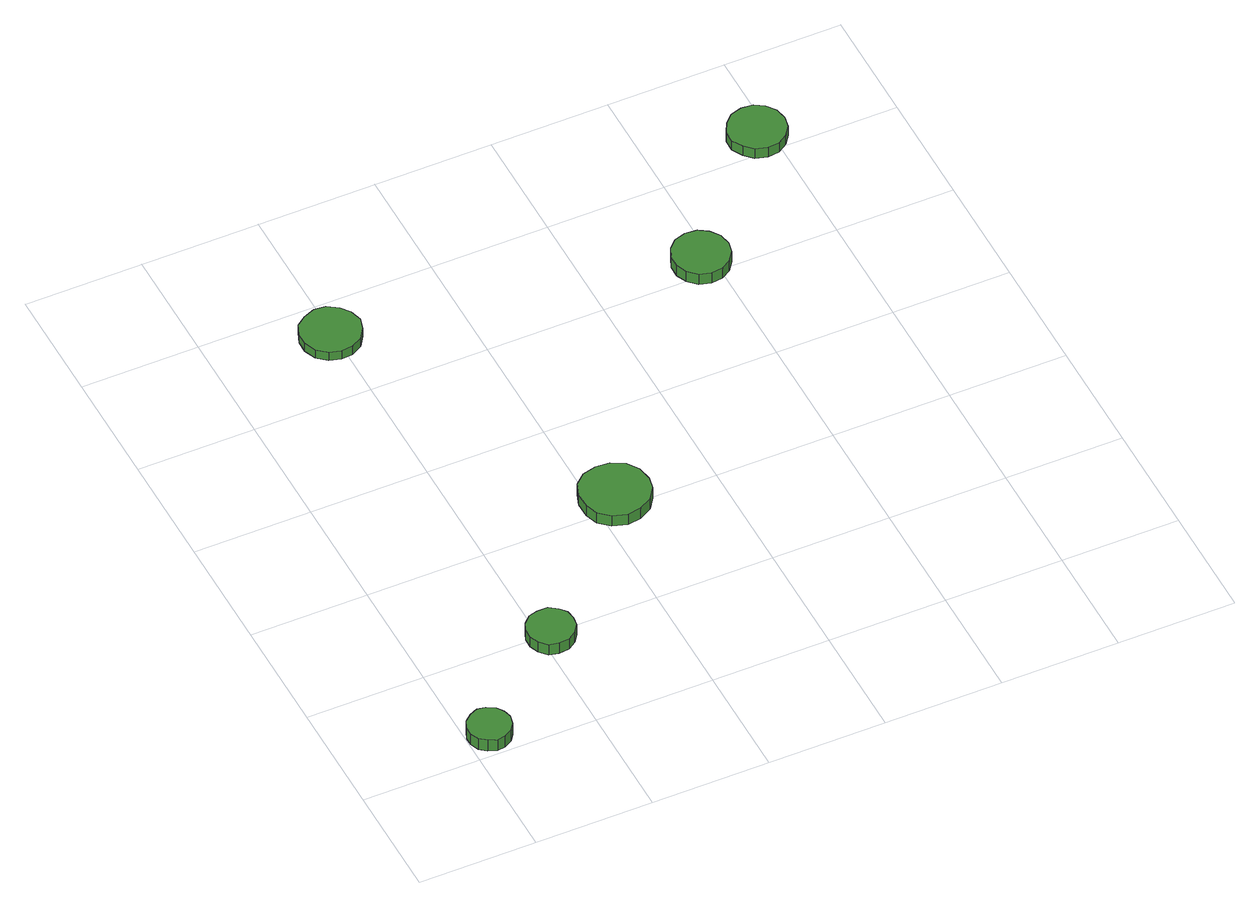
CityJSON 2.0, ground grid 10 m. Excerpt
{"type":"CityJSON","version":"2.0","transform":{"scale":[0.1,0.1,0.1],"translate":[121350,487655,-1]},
"CityObjects":{
"tree1":{"type":"SolitaryVegetationObject","attributes":{"function":"something"},"geometry":[{"type":"MultiSurface","lod":"1","boundaries":[[[0,1,2,3,4,5,6,7,8,9,10,11,12,13,14]],[[15,16,17,18,19,20,21,22,23,24,25,26,27,28,29]],[[0,29,28,1]],[[1,28,27,2]],[[2,27,26,3]],[[3,26,25,4]],[[4,25,24,5]],[[5,24,23,6]],[[6,23,22,7]],[[7,22,21,8]],[[8,21,20,9]],[[9,20,19,10]],[[10,19,18,11]],[[11,18,17,12]],[[12,17,16,13]],[[13,16,15,14]],[[14,15,29,0]]]}]},
"tree2":{"type":"SolitaryVegetationObject","attributes":{"function":"something"},"geometry":[{"type":"MultiSurface","lod":"1","boundaries":[[[30,31,32,33,34,35,36,37,38,39,40,41,42,43,44]],[[45,46,47,48,49,50,51,52,53,54,55,56,57,58,59]],[[30,59,58,31]],[[31,58,57,32]],[[32,57,56,33]],[[33,56,55,34]],[[34,55,54,35]],[[35,54,53,36]],[[36,53,52,37]],[[37,52,51,38]],[[38,51,50,39]],[[39,50,49,40]],[[40,49,48,41]],[[41,48,47,42]],[[42,47,46,43]],[[43,46,45,44]],[[44,45,59,30]]]}]},
"tree3":{"type":"SolitaryVegetationObject","attributes":{"function":"something"},"geometry":[{"type":"MultiSurface","lod":"1","boundaries":[[[60,61,62,63,64,65,66,67,68,69,70,71,72,73,74]],[[75,76,77,78,79,80,81,82,83,84,85,86,87,88,89]],[[60,89,88,61]],[[61,88,87,62]],[[62,87,86,63]],[[63,86,85,64]],[[64,85,84,65]],[[65,84,83,66]],[[66,83,82,67]],[[67,82,81,68]],[[68,81,80,69]],[[69,80,79,70]],[[70,79,78,71]],[[71,78,77,72]],[[72,77,76,73]],[[73,76,75,74]],[[74,75,89,60]]]}]},
"tree4":{"type":"SolitaryVegetationObject","attributes":{"function":"something"},"geometry":[{"type":"MultiSurface","lod":"1","boundaries":[[[90,91,92,93,94,95,96,97,98,99,100,101,102,103,104]],[[105,106,107,108,109,110,111,112,113,114,115,116,117,118,119]],[[90,119,118,91]],[[91,118,117,92]],[[92,117,116,93]],[[93,116,115,94]],[[94,115,114,95]],[[95,114,113,96]],[[96,113,112,97]],[[97,112,111,98]],[[98,111,110,99]],[[99,110,109,100]],[[100,109,108,101]],[[101,108,107,102]],[[102,107,106,103]],[[103,106,105,104]],[[104,105,119,90]]]}]},
"tree5":{"type":"SolitaryVegetationObject","attributes":{"function":"something"},"geometry":[{"type":"MultiSurface","lod":"1","boundaries":[[[120,121,122,123,124,125,126,127,128,129,130,131,132,133,134]],[[135,136,137,138,139,140,141,142,143,144,145,146,147,148,149]],[[120,149,148,121]],[[121,148,147,122]],[[122,147,146,123]],[[123,146,145,124]],[[124,145,144,125]],[[125,144,143,126]],[[126,143,142,127]],[[127,142,141,128]],[[128,141,140,129]],[[129,140,139,130]],[[130,139,138,131]],[[131,138,137,132]],[[132,137,136,133]],[[133,136,135,134]],[[134,135,149,120]]]}]},
"tree6":{"type":"SolitaryVegetationObject","attributes":{"function":"something"},"geometry":[{"type":"MultiSurface","lod":"1","boundaries":[[[150,151,152,153,154,155,156,157,158,159,160,161,162,163,164]],[[165,166,167,168,169,170,171,172,173,174,175,176,177,178,179]],[[150,179,178,151]],[[151,178,177,152]],[[152,177,176,153]],[[153,176,175,154]],[[154,175,174,155]],[[155,174,173,156]],[[156,173,172,157]],[[157,172,171,158]],[[158,171,170,159]],[[159,170,169,160]],[[160,169,168,161]],[[161,168,167,162]],[[162,167,166,163]],[[163,166,165,164]],[[164,165,179,150]]]}]}
},
"vertices":[
[37,22,20],[35,29,20],[31,35,20],[24,39,20],[17,40,20],[10,37,20],[4,32,20],[1,25,20],[1,18,20],[4,11,20],[10,6,20],[17,3,20],[24,4,20],[31,8,20],[35,14,20],[35,14,8],[31,8,8],[24,4,8],[17,3,8],[10,6,8],[4,11,8],[1,18,8],[1,25,8],[4,32,8],[10,37,8],[17,40,8],[24,39,8],[31,35,8],[35,29,8],[37,22,8],
[128,98,19],[127,106,19],[122,112,19],[115,117,19],[106,117,19],[98,115,19],[92,109,19],[89,102,19],[89,94,19],[92,86,19],[98,80,19],[106,78,19],[115,79,19],[122,83,19],[127,90,19],[127,90,8],[122,83,8],[115,79,8],[106,78,8],[98,80,8],[92,86,8],[89,94,8],[89,102,8],[92,109,8],[98,115,8],[106,117,8],[115,117,8],[122,112,8],[127,106,8],[128,98,8],
[122,464,18],[119,474,18],[113,482,18],[104,488,18],[94,489,18],[84,485,18],[76,479,18],[72,469,18],[72,459,18],[76,449,18],[84,442,18],[94,439,18],[104,440,18],[113,445,18],[119,454,18],[119,454,9],[113,445,9],[104,440,9],[94,439,9],[84,442,9],[76,449,9],[72,459,9],[72,469,9],[76,479,9],[84,485,9],[94,489,9],[104,488,9],[113,482,9],[119,474,9],[122,464,9],
[247,210,19],[245,222,19],[238,232,19],[227,238,19],[215,239,19],[203,236,19],[194,228,19],[190,217,19],[190,204,19],[194,193,19],[203,185,19],[215,181,19],[227,183,19],[238,189,19],[245,199,19],[245,199,8],[238,189,8],[227,183,8],[215,181,8],[203,185,8],[194,193,8],[190,204,8],[190,217,8],[194,228,8],[203,236,8],[215,239,8],[227,238,8],[238,232,8],[245,222,8],[247,210,8],
[414,414,19],[412,424,19],[406,432,19],[398,437,19],[388,438,19],[378,435,19],[371,428,19],[367,419,19],[367,409,19],[371,400,19],[378,393,19],[388,390,19],[398,391,19],[406,396,19],[412,404,19],[412,404,8],[406,396,8],[398,391,8],[388,390,8],[378,393,8],[371,400,8],[367,409,8],[367,419,8],[371,428,8],[378,435,8],[388,438,8],[398,437,8],[406,432,8],[412,424,8],[414,414,8],
[513,519,18],[511,529,18],[505,537,18],[497,542,18],[487,543,18],[477,540,18],[470,533,18],[465,524,18],[465,514,18],[470,505,18],[477,498,18],[487,495,18],[497,496,18],[505,501,18],[511,509,18],[511,509,8],[505,501,8],[497,496,8],[487,495,8],[477,498,8],[470,505,8],[465,514,8],[465,524,8],[470,533,8],[477,540,8],[487,543,8],[497,542,8],[505,537,8],[511,529,8],[513,519,8]
]}
